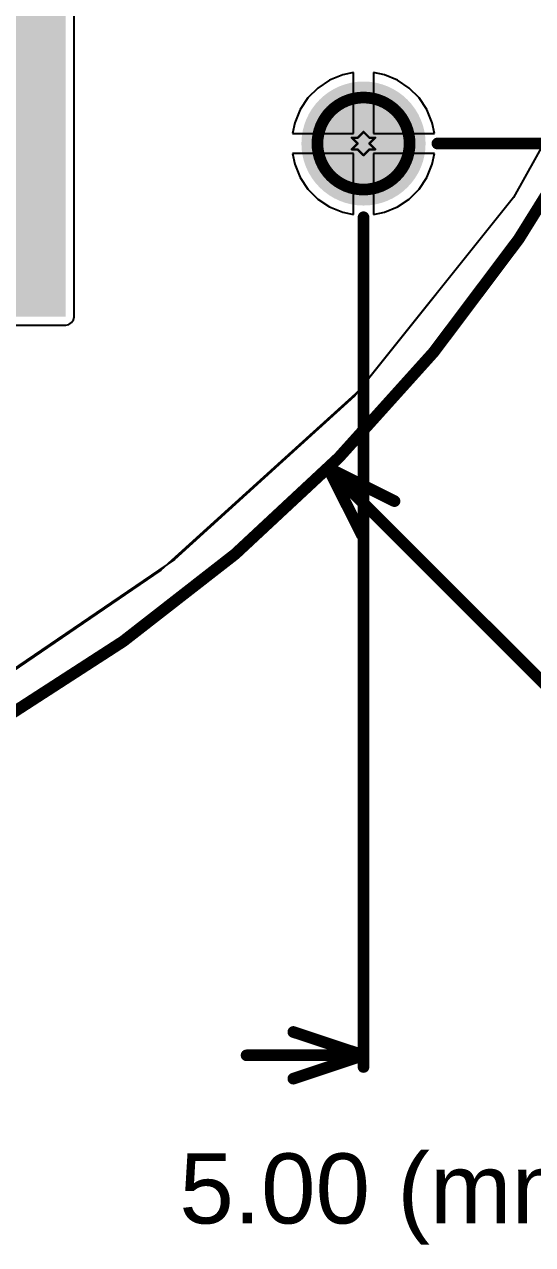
# Model space of a CAD drawing. Header units: inches. Extents: x -0.4 to 12.9, y -0.9 to 6.
# Drawn here: x 2.86 to 3.294, y -0.943 to 0.102 of the extents above; entities that cross this region are included whole.
import ezdxf

# ---------------------------------------------------------------- set-up
doc = ezdxf.new("R2010")
doc.units = ezdxf.units.IN
doc.header["$MEASUREMENT"] = 0
for name, color, linetype in [('Board Outline', 216, 'Continuous'), ('Bottom Layer', 5, 'Continuous'), ('Bottom Solder', 6, 'Continuous'), ('Deimensions', 6, 'Continuous'), ('Drill Drawing', 1, 'Continuous'), ('Multi-Layer', 9, 'Continuous'), ('Pad Holes', 156, 'Continuous'), ('Top Layer', 1, 'Continuous'), ('Top Solder', 216, 'Continuous')]:
    doc.layers.add(name, color=color, linetype=linetype)
doc.styles.add('Arial', font='', dxfattribs={"height": 0.2})
doc.styles.get('Arial').set_extended_font_data('Arial')

msp = doc.modelspace()

# ---------------------------------------------------------------- hatches: boundary and pattern name
at = {"layer": 'Bottom Layer'}
for points in [[(2.8202, -0.1483), (2.895, -0.1483), (2.895, 0.3043), (2.8202, 0.3043)], [(2.3059, -0.1483), (2.895, -0.1483), (2.895, -0.106), (2.3059, -0.106)]]:
    msp.add_hatch(color=5, dxfattribs=at).paths.add_polyline_path(points)
h = msp.add_hatch(color=5, dxfattribs=at)
edge = h.paths.add_edge_path()
edge.add_arc((3.1496, 0), 0.0512, 0, 360)
at = {"layer": 'Bottom Solder'}
h = msp.add_hatch(color=6, dxfattribs=at)
edge = h.paths.add_edge_path()
edge.add_arc((3.1496, 0), 0.0531, 0, 360)
at = {"layer": 'Multi-Layer'}
h = msp.add_hatch(color=9, dxfattribs=at)
edge = h.paths.add_edge_path()
edge.add_arc((3.1496, 0), 0.0512, 0, 360)
at = {"layer": 'Pad Holes'}
h = msp.add_hatch(color=7, dxfattribs=at)
edge = h.paths.add_edge_path()
edge.add_arc((3.1496, 0), 0.0394, 0, 360)
at = {"layer": 'Top Layer'}
h = msp.add_hatch(color=1, dxfattribs=at)
edge = h.paths.add_edge_path()
edge.add_arc((3.1496, 0), 0.0512, 0, 360)
at = {"layer": 'Top Solder'}
h = msp.add_hatch(color=216, dxfattribs=at)
edge = h.paths.add_edge_path()
edge.add_arc((3.1496, 0), 0.0531, 0, 360)

# ---------------------------------------------------------------- linework, layer by layer
at = {"layer": 'Board Outline'}
for points in [[(3.1102, 0, 0.01, 0.01, -1), (3.189, 0, 0.01, 0.01, 0)], [(3.3465, 0.0214, 0.01, 0.01, -0.132866), (2.8423, -0.4921, 0.01, 0.01, 0)], [(3.189, 0, 0.01, 0.01, -1), (3.1102, 0, 0.01, 0.01, 0)]]:
    msp.add_lwpolyline(points, format="xyseb", dxfattribs=at)
for points in [[(3.1077, 0, 0.005, 0.005, 1), (3.1127, 0, 0.005, 0.005, 1)], [(3.1077, 0, 0.005, 0.005, 1), (3.1127, 0, 0.005, 0.005, 1)], [(3.1865, 0, 0.005, 0.005, 1), (3.1915, 0, 0.005, 0.005, 1)], [(3.1865, 0, 0.005, 0.005, 1), (3.1915, 0, 0.005, 0.005, 1)]]:
    msp.add_lwpolyline(points, format="xyseb", close=True, dxfattribs=at)
at = {"layer": 'Bottom Layer'}
for p, q in [((2.9021, -0.1483), (2.9021, 0.3043)), ((3.1206, 0.0542), (3.1106, 0.0475)), ((3.1318, 0.0588), (3.1206, 0.0542)), ((3.1411, 0.0607), (3.1318, 0.0588)), ((3.1411, 0.0085), (3.1411, 0.0607)), ((3.1675, 0.0588), (3.1581, 0.0607)), ((3.1581, 0.0607), (3.1581, 0.0085)), ((3.1786, 0.0542), (3.1675, 0.0588)), ((3.1886, 0.0475), (3.1786, 0.0542)), ((3.1106, 0.0475), (3.1021, 0.039)), ((3.1971, 0.039), (3.1886, 0.0475)), ((3.1021, 0.039), (3.0954, 0.029)), ((3.2038, 0.029), (3.1971, 0.039)), ((3.0954, 0.029), (3.0908, 0.0178)), ((3.2084, 0.0178), (3.2038, 0.029)), ((3.318, 0.0259), (3.278, -0.0462)), ((3.0908, 0.0178), (3.0889, 0.0085)), ((3.2103, 0.0085), (3.2084, 0.0178)), ((3.0889, 0.0085), (3.1411, 0.0085)), ((3.1581, 0.0085), (3.2103, 0.0085)), ((3.1411, -0.0085), (3.0889, -0.0085)), ((3.0889, -0.0085), (3.0908, -0.0178)), ((3.1411, -0.0607), (3.1411, -0.0085)), ((3.2103, -0.0085), (3.1581, -0.0085)), ((3.1581, -0.0085), (3.1581, -0.0607)), ((3.2084, -0.0178), (3.2103, -0.0085)), ((3.0908, -0.0178), (3.0954, -0.029)), ((3.2038, -0.029), (3.2084, -0.0178)), ((3.0954, -0.029), (3.1021, -0.039)), ((3.1971, -0.039), (3.2038, -0.029)), ((3.1021, -0.039), (3.1106, -0.0475)), ((3.1886, -0.0475), (3.1971, -0.039)), ((3.1106, -0.0475), (3.1206, -0.0542)), ((3.278, -0.0462), (3.142, -0.2162)), ((3.1786, -0.0542), (3.1886, -0.0475)), ((3.1206, -0.0542), (3.1318, -0.0588)), ((3.1318, -0.0588), (3.1411, -0.0607)), ((3.1581, -0.0607), (3.1675, -0.0588)), ((3.1675, -0.0588), (3.1786, -0.0542)), ((2.3513, -0.1554), (2.895, -0.1554)), ((2.895, -0.1554), (2.8977, -0.1549)), ((2.8977, -0.1549), (2.9, -0.1533)), ((2.9, -0.1533), (2.9015, -0.151)), ((2.9015, -0.151), (2.9021, -0.1483)), ((3.142, -0.2162), (2.988, -0.3562)), ((2.988, -0.3562), (2.8413, -0.4562))]:
    msp.add_line(p, q, dxfattribs=at)
at = {"layer": 'Deimensions'}
for points in [[(3.2128, 0, 0.01, 0.01, 0), (3.804, 0, 0.01, 0.01, 0)], [(3.1496, -0.7907, 0.01, 0.01, 0), (3.1496, -0.0631, 0.01, 0.01, 0)], [(3.1195, -0.2779, 0.01, 0.01, 0), (3.1761, -0.3062, 0.01, 0.01, 0)], [(3.1195, -0.2779, 0.01, 0.01, 0), (3.1478, -0.3345, 0.01, 0.01, 0)], [(3.1195, -0.2779, 0.01, 0.01, 0), (3.5473, -0.7057, 0.01, 0.01, 0)], [(3.0896, -0.7607, 0.01, 0.01, 0), (3.1496, -0.7807, 0.01, 0.01, 0)], [(3.0496, -0.7807, 0.01, 0.01, 0), (3.1496, -0.7807, 0.01, 0.01, 0)], [(3.0896, -0.8007, 0.01, 0.01, 0), (3.1496, -0.7807, 0.01, 0.01, 0)]]:
    msp.add_lwpolyline(points, format="xyseb", dxfattribs=at)
for points in [[(3.2103, 0, 0.005, 0.005, 1), (3.2153, 0, 0.005, 0.005, 1)], [(3.1471, -0.0631, 0.005, 0.005, 1), (3.1521, -0.0631, 0.005, 0.005, 1)], [(3.117, -0.2779, 0.005, 0.005, 1), (3.122, -0.2779, 0.005, 0.005, 1)], [(3.117, -0.2779, 0.005, 0.005, 1), (3.122, -0.2779, 0.005, 0.005, 1)], [(3.117, -0.2779, 0.005, 0.005, 1), (3.122, -0.2779, 0.005, 0.005, 1)], [(3.1736, -0.3062, 0.005, 0.005, 1), (3.1786, -0.3062, 0.005, 0.005, 1)], [(3.1453, -0.3345, 0.005, 0.005, 1), (3.1503, -0.3345, 0.005, 0.005, 1)], [(3.0871, -0.7607, 0.005, 0.005, 1), (3.0921, -0.7607, 0.005, 0.005, 1)], [(3.0471, -0.7807, 0.005, 0.005, 1), (3.0521, -0.7807, 0.005, 0.005, 1)], [(3.1471, -0.7807, 0.005, 0.005, 1), (3.1521, -0.7807, 0.005, 0.005, 1)], [(3.1471, -0.7807, 0.005, 0.005, 1), (3.1521, -0.7807, 0.005, 0.005, 1)], [(3.1471, -0.7807, 0.005, 0.005, 1), (3.1521, -0.7807, 0.005, 0.005, 1)], [(3.1471, -0.7907, 0.005, 0.005, 1), (3.1521, -0.7907, 0.005, 0.005, 1)], [(3.0871, -0.8007, 0.005, 0.005, 1), (3.0921, -0.8007, 0.005, 0.005, 1)]]:
    msp.add_lwpolyline(points, format="xyseb", close=True, dxfattribs=at)
at = {"layer": 'Drill Drawing'}
for points in [[(3.1446, 0.005, 0.002, 0.002, 0), (3.1496, 0.01, 0.002, 0.002, 0)], [(3.1496, 0.01, 0.002, 0.002, 0), (3.1546, 0.005, 0.002, 0.002, 0)], [(3.1396, 0.005, 0.002, 0.002, 0), (3.1446, 0, 0.002, 0.002, 0)], [(3.1396, 0.005, 0.002, 0.002, 0), (3.1446, 0.005, 0.002, 0.002, 0)], [(3.1396, -0.005, 0.002, 0.002, 0), (3.1446, 0, 0.002, 0.002, 0)], [(3.1546, 0.005, 0.002, 0.002, 0), (3.1596, 0.005, 0.002, 0.002, 0)], [(3.1546, 0, 0.002, 0.002, 0), (3.1596, 0.005, 0.002, 0.002, 0)], [(3.1546, 0, 0.002, 0.002, 0), (3.1596, -0.005, 0.002, 0.002, 0)], [(3.1396, -0.005, 0.002, 0.002, 0), (3.1446, -0.005, 0.002, 0.002, 0)], [(3.1446, -0.005, 0.002, 0.002, 0), (3.1496, -0.01, 0.002, 0.002, 0)], [(3.1496, -0.01, 0.002, 0.002, 0), (3.1546, -0.005, 0.002, 0.002, 0)], [(3.1546, -0.005, 0.002, 0.002, 0), (3.1596, -0.005, 0.002, 0.002, 0)]]:
    msp.add_lwpolyline(points, format="xyseb", dxfattribs=at)
for points in [[(3.1491, 0.01, 0.001, 0.001, 1), (3.1501, 0.01, 0.001, 0.001, 1)], [(3.1491, 0.01, 0.001, 0.001, 1), (3.1501, 0.01, 0.001, 0.001, 1)], [(3.1391, 0.005, 0.001, 0.001, 1), (3.1401, 0.005, 0.001, 0.001, 1)], [(3.1391, 0.005, 0.001, 0.001, 1), (3.1401, 0.005, 0.001, 0.001, 1)], [(3.1441, 0.005, 0.001, 0.001, 1), (3.1451, 0.005, 0.001, 0.001, 1)], [(3.1441, 0.005, 0.001, 0.001, 1), (3.1451, 0.005, 0.001, 0.001, 1)], [(3.1441, 0, 0.001, 0.001, 1), (3.1451, 0, 0.001, 0.001, 1)], [(3.1441, 0, 0.001, 0.001, 1), (3.1451, 0, 0.001, 0.001, 1)], [(3.1541, 0.005, 0.001, 0.001, 1), (3.1551, 0.005, 0.001, 0.001, 1)], [(3.1541, 0.005, 0.001, 0.001, 1), (3.1551, 0.005, 0.001, 0.001, 1)], [(3.1541, 0, 0.001, 0.001, 1), (3.1551, 0, 0.001, 0.001, 1)], [(3.1541, 0, 0.001, 0.001, 1), (3.1551, 0, 0.001, 0.001, 1)], [(3.1591, 0.005, 0.001, 0.001, 1), (3.1601, 0.005, 0.001, 0.001, 1)], [(3.1591, 0.005, 0.001, 0.001, 1), (3.1601, 0.005, 0.001, 0.001, 1)], [(3.1391, -0.005, 0.001, 0.001, 1), (3.1401, -0.005, 0.001, 0.001, 1)], [(3.1391, -0.005, 0.001, 0.001, 1), (3.1401, -0.005, 0.001, 0.001, 1)], [(3.1441, -0.005, 0.001, 0.001, 1), (3.1451, -0.005, 0.001, 0.001, 1)], [(3.1441, -0.005, 0.001, 0.001, 1), (3.1451, -0.005, 0.001, 0.001, 1)], [(3.1491, -0.01, 0.001, 0.001, 1), (3.1501, -0.01, 0.001, 0.001, 1)], [(3.1491, -0.01, 0.001, 0.001, 1), (3.1501, -0.01, 0.001, 0.001, 1)], [(3.1541, -0.005, 0.001, 0.001, 1), (3.1551, -0.005, 0.001, 0.001, 1)], [(3.1541, -0.005, 0.001, 0.001, 1), (3.1551, -0.005, 0.001, 0.001, 1)], [(3.1591, -0.005, 0.001, 0.001, 1), (3.1601, -0.005, 0.001, 0.001, 1)], [(3.1591, -0.005, 0.001, 0.001, 1), (3.1601, -0.005, 0.001, 0.001, 1)]]:
    msp.add_lwpolyline(points, format="xyseb", close=True, dxfattribs=at)
at = {"layer": 'Top Layer'}
for p, q in [((3.1206, 0.0542), (3.1106, 0.0475)), ((3.1318, 0.0588), (3.1206, 0.0542)), ((3.1411, 0.0607), (3.1318, 0.0588)), ((3.1411, 0.0085), (3.1411, 0.0607)), ((3.1675, 0.0588), (3.1581, 0.0607)), ((3.1581, 0.0607), (3.1581, 0.0085)), ((3.1786, 0.0542), (3.1675, 0.0588)), ((3.1886, 0.0475), (3.1786, 0.0542)), ((3.1106, 0.0475), (3.1021, 0.039)), ((3.1971, 0.039), (3.1886, 0.0475)), ((3.1021, 0.039), (3.0954, 0.029)), ((3.2038, 0.029), (3.1971, 0.039)), ((3.0954, 0.029), (3.0908, 0.0178)), ((3.2084, 0.0178), (3.2038, 0.029)), ((3.318, 0.0259), (3.278, -0.0462)), ((3.0908, 0.0178), (3.0889, 0.0085)), ((3.2103, 0.0085), (3.2084, 0.0178)), ((3.0889, 0.0085), (3.1411, 0.0085)), ((3.1581, 0.0085), (3.2103, 0.0085)), ((3.1411, -0.0085), (3.0889, -0.0085)), ((3.0889, -0.0085), (3.0908, -0.0178)), ((3.1411, -0.0607), (3.1411, -0.0085)), ((3.2103, -0.0085), (3.1581, -0.0085)), ((3.1581, -0.0085), (3.1581, -0.0607)), ((3.2084, -0.0178), (3.2103, -0.0085)), ((3.0908, -0.0178), (3.0954, -0.029)), ((3.2038, -0.029), (3.2084, -0.0178)), ((3.0954, -0.029), (3.1021, -0.039)), ((3.1971, -0.039), (3.2038, -0.029)), ((3.1021, -0.039), (3.1106, -0.0475)), ((3.1886, -0.0475), (3.1971, -0.039)), ((3.1106, -0.0475), (3.1206, -0.0542)), ((3.278, -0.0462), (3.1458, -0.2115)), ((3.1786, -0.0542), (3.1886, -0.0475)), ((3.1206, -0.0542), (3.1318, -0.0588)), ((3.1318, -0.0588), (3.1411, -0.0607)), ((3.1581, -0.0607), (3.1675, -0.0588)), ((3.1675, -0.0588), (3.1786, -0.0542)), ((3.1458, -0.2115), (2.9764, -0.3654)), ((2.9764, -0.3654), (2.8433, -0.4562))]:
    msp.add_line(p, q, dxfattribs=at)

# ---------------------------------------------------------------- texts
at = {"layer": 'Deimensions', "style": 'Arial'}
msp.add_text('5.00 (mm)', height=0.06, dxfattribs=at).set_placement((2.9921, -0.9247))

doc.saveas('drawing.dxf')
